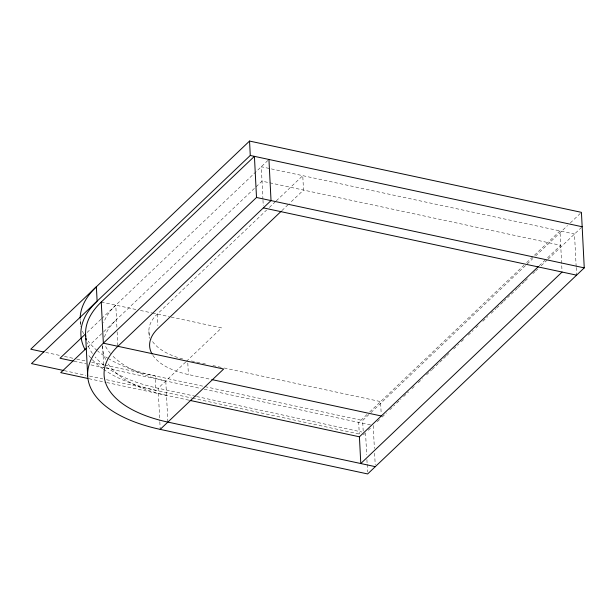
<?xml version="1.0" encoding="UTF-8"?>
<svg xmlns="http://www.w3.org/2000/svg" width="615" height="615" viewBox="0 0 615 615"><rect width="100%" height="100%" fill="white"/><g stroke="black" fill="none" stroke-linecap="round" stroke-linejoin="round"><path stroke-width="0.46" stroke-dasharray="3.08 2.31" d="M87.061 332.492L100.945 319.285M101.636 318.624L268.94 159.462M87.791 346.883L103.066 332.361M103.758 331.7L262.013 181.148L560.719 245.308L546.835 258.515M149.622 335.682A72.77 34.947 -2.9 0 1 157.271 314.081L266.572 210.099M269.355 207.455L275.62 201.489M276.32 200.828L302.772 175.659L303.503 190.058L289.58 203.304M281.916 210.584L288.881 203.965M185.715 362.012L158.124 388.25L159.777 420.775M186.406 361.351L221.577 327.895L170.278 316.871M367.024 414.487L358.699 422.405L359.283 433.921M369.638 412.004L523.895 265.25M526.671 262.613L559.988 230.917L561.972 270.131M363.181 431.054L362.642 420.499L370.284 413.226M370.976 412.573L532.813 258.608M535.596 255.963L567.545 225.567M570.32 222.93L581.436 212.352M539.201 265.78L546.143 259.176M363.373 434.89L364.764 433.575M368.231 430.269L370.43 428.178M377.264 421.675L380.162 418.923M382.123 417.055L386.404 412.98M389.764 409.782L394.738 405.054M396.713 403.179L400.98 399.112M403.655 396.567L408.621 391.847M411.996 388.642L415.555 385.244M418.246 382.691L422.413 378.725M426.579 374.766L431.522 370.061M432.137 369.477L439.156 362.796M439.779 362.204L446.098 356.193M446.721 355.601L450.265 352.234M453.67 348.989L458.59 344.308M461.312 341.725L464.84 338.365M468.253 335.114L473.166 330.44M475.895 327.849L479.416 324.497M482.844 321.238L487.749 316.571M491.177 313.312L496.074 308.653M496.736 308.023L503.016 302.05M503.677 301.419L510.65 294.785M511.319 294.147L517.592 288.181M518.268 287.543L524.518 281.593M525.21 280.932L528.7 277.619M532.851 273.667L534.942 271.669M535.627 271.023L537.718 269.032M541.185 265.734L547.442 259.784M548.134 259.13L581.475 227.412M101.267 302.05L136.707 309.66M140.435 310.46L151.628 312.866M152.558 313.066L169.348 316.671M191.411 360.959L201.712 363.173M202.65 363.373L205.456 363.972M212.951 365.587L223.253 367.801M224.183 368.001L380.577 401.595L381.208 414.072M152.858 355.332A72.77 34.947 -2.9 0 0 188.39 374.55L210.868 379.378M45.748 352.426L60.754 355.647M64.498 356.454L72.939 358.268M76.691 359.075L86.069 361.09M91.689 362.296L103.881 364.91M104.819 365.118L204.019 386.428M204.956 386.627L362.642 420.499M74.084 361.266L86.292 363.896M90.989 364.903L105.08 367.931M106.018 368.131L200.89 388.511M204.18 389.218L372.313 425.334M195.67 396.321L158.124 388.25A136.153 65.382 -2.9 0 1 104.612 365.856M196.608 396.521L361.805 432.007M64.291 370.645L85.854 375.281M89.606 376.088L102.736 378.901M106.48 379.709L191.803 398.036M192.549 398.197L360.559 434.29M88.906 378.694L105.811 382.322M106.749 382.522L189.412 400.28M576.155 266.556L574.51 234.031L261.283 166.75L262.936 199.268M576.201 267.51L576.593 275.159M373.22 425.526L374.381 448.481M374.627 453.263L375.204 464.74M365.564 432.814L366.678 454.808M366.917 459.59L367.109 463.418M367.163 464.379L367.547 472.028M262.982 200.229L263.274 205.964M187.813 363.035L188.39 374.55M167.872 422.098L165.789 380.969A119.717 57.495 -2.9 0 1 112.268 355.501M157.271 314.081L157.855 325.596M159.823 421.729L160.208 429.378M148.899 331.6L149.245 338.319M116.904 327.165L115.789 305.163A119.717 57.495 -2.9 0 0 103.72 322.683M117.142 331.946L117.872 346.291M102.597 345.476L103.712 367.478M80.188 320.684L80.48 326.442M182.724 358.968A72.77 34.947 -2.9 0 1 151.336 339.649M110.446 353.494A119.717 57.495 -2.9 0 1 104.896 345.084M166.511 395.36A119.717 57.495 -2.9 0 1 108.048 363.749M105.626 359.475A119.717 57.495 -2.9 0 1 102.72 346.137M104.45 337.074A119.717 57.495 -2.9 0 1 116.519 319.562M103.935 365.325A136.153 65.382 -2.9 0 1 95.194 357.007M92.45 353.494A136.153 65.382 -2.9 0 1 86.946 342.463M103.497 369.308A140.843 67.635 -2.9 0 0 155.941 390.333L155.211 375.942A140.843 67.635 -2.9 0 1 109.132 359.014M102.751 368.777A140.843 67.635 -2.9 0 1 91.351 358.607M90.835 358.007A140.843 67.635 -2.9 0 1 87.576 353.756M108.302 358.514A140.843 67.635 -2.9 0 1 97.793 351.119M97.124 350.565A140.843 67.635 -2.9 0 1 88.168 341.202M83.579 333.722A140.843 67.635 -2.9 0 1 82.472 331.162M80.719 325.081A140.843 67.635 -2.9 0 1 80.142 318.908"/><path stroke-width="0.92" d="M160.208 429.378L223.66 369.023L103.351 343.178L256.509 197.477L254.425 156.348L101.267 302.05L103.351 343.178A136.153 65.382 -2.9 0 0 160.208 429.378L367.647 473.942L584.25 267.879L581.436 212.352L249.544 141.058L30.75 349.205L43.873 352.026M249.544 141.058L250.274 155.457L31.48 363.596L63.353 370.445M85.677 333.814L59.993 358.245L73.147 361.067M86.408 348.205L60.724 372.636L87.96 378.486M281.224 211.253L158.001 328.471A72.77 34.947 -2.9 0 0 152.066 354.04M538.509 266.441L359.429 436.804L189.927 400.396M562.072 272.045L360.782 463.533L359.421 436.758M250.274 155.457L582.167 226.75M256.509 197.477L584.25 267.879M263.366 207.878L576.593 275.159M211.806 379.578L381.308 415.986M375.304 466.654L167.872 422.098A119.717 57.495 -2.9 0 1 117.872 346.291L271.023 200.59L268.94 159.462M85.6 334.837L87.684 375.965M86.292 339.941A136.153 65.382 -2.9 0 1 85.969 338.242M85.739 336.543A136.153 65.382 -2.9 0 1 101.267 302.05M85.162 349.804A140.843 67.635 -2.9 0 1 97.116 301.158L96.386 286.759A140.843 67.635 -2.9 0 0 80.158 318.024"/></g></svg>
